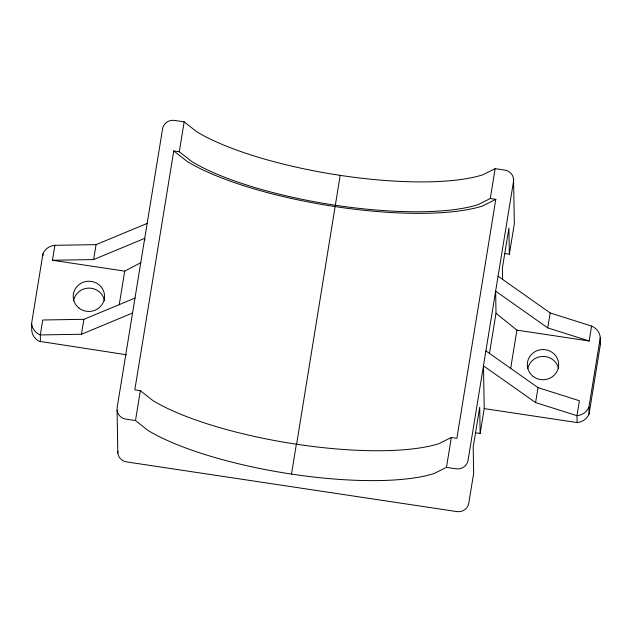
<?xml version="1.0" encoding="UTF-8"?>
<svg xmlns="http://www.w3.org/2000/svg" width="632" height="632" viewBox="0 0 632 632"><rect width="100%" height="100%" fill="white"/><g stroke="black" fill="none" stroke-linecap="round" stroke-linejoin="round"><path stroke-width="0.95" d="M126.534 354.781L39.247 341.296A14.102 13.604 -1 0 1 31.718 330.315L31.6 323.426L42.96 253.724A14.102 13.604 -1 0 1 54.905 245.327L96.064 244.639L147.161 223.404M140.865 262.675L124.717 271.128L52.472 260.258L54.905 245.327M31.6 323.426A14.102 13.604 -1 0 0 40.298 334.936L81.457 334.257L83.898 319.318L134.995 298.083M52.472 260.258L93.631 259.578L96.064 244.639M119.219 304.853L124.717 271.128M173.761 150.898L134.814 389.873L140.351 390.702L152.976 400.633A167.164 43.45 9.3 0 0 438.987 443.656L451.335 437.486L456.873 438.324L495.812 199.349L490.274 198.519L477.934 204.689A167.164 43.45 9.3 0 1 191.915 161.658L179.298 151.735L173.761 150.898L187.459 161.674A172.386 44.809 9.3 0 0 482.413 206.048L495.812 199.349M135.485 420.572L125.839 419.127A10.444 10.08 -1 0 1 117.141 407.616L162.582 128.817A10.444 10.08 -1 0 1 174.519 120.412L184.165 121.858L196.789 131.788A167.164 43.45 9.3 0 0 482.801 174.819L495.148 168.649L504.786 170.095A10.444 10.08 -1 0 1 513.484 181.605L468.051 460.404A10.444 10.08 -1 0 1 456.107 468.81L446.461 467.364L434.121 473.534A167.164 43.45 9.3 0 1 148.101 430.503L135.485 420.572L140.351 390.702M179.298 151.735L184.165 121.858M291.494 474.071L296.368 444.193M340.182 175.356L296.55 444.604M446.461 467.364L451.335 437.486M490.274 198.519L495.148 168.649M489.421 353.715L496.017 313.243L495.638 291.131L547.747 327.897L589.15 340.996L591.584 326.065L550.18 312.959L498.071 276.2M475.28 432.754L480.154 433.489L484.215 408.596L483.464 365.81L535.573 402.576L576.976 415.674A14.102 13.604 -1 0 0 588.921 407.269L600.282 337.575A14.102 13.604 -1 0 0 591.584 326.065M504.486 253.527L509.36 254.254L514.235 224.384A10.444 10.08 -1 0 0 514.298 221.753L513.555 178.975M510.624 368.669L516.905 330.125L496.017 313.243M535.573 402.576L538.006 387.637L485.897 350.878M547.747 327.897L550.18 312.959M484.215 408.596L577.095 422.563A14.102 13.604 -1 0 0 589.04 414.165L600.4 344.456L600.282 337.575M93.631 259.578L144.728 238.343L144.76 240.263M81.457 334.257L132.554 313.022M83.898 319.318L42.731 319.997L40.298 334.936L40.416 341.817M516.905 330.125L589.15 340.996M538.006 387.637L579.41 400.743L576.976 415.674L577.095 422.563M588.921 407.269L589.04 414.165M509.36 254.254L508.902 228.073L502.416 267.897L502.622 279.542M480.154 433.489L479.696 407.3L473.202 447.132L473.66 473.313L468.794 503.183A10.444 10.08 -1 0 1 456.849 511.588L126.59 461.905A10.444 10.08 -1 0 1 117.789 451.264M117.078 410.247L117.821 453.026M42.96 253.724L42.992 255.691M600.242 343.216A14.102 13.604 -1 0 1 600.4 344.456M527.783 368.448A15.674 15.113 -1 0 1 543.101 356.432A15.674 15.113 -1 0 1 558.443 368.369M73.525 300.903A15.674 15.113 -1 0 1 88.986 288.113A15.674 15.113 -1 0 1 104.478 300.832M533.147 376.427A15.674 15.113 -1 0 0 558.475 366.987A15.674 15.113 -1 0 0 537.366 350.562A15.674 15.113 -1 0 0 533.147 376.427M79.032 308.108A15.674 15.113 -1 0 0 104.367 298.667A15.674 15.113 -1 0 0 83.25 282.243A15.674 15.113 -1 0 0 79.032 308.108"/></g></svg>
